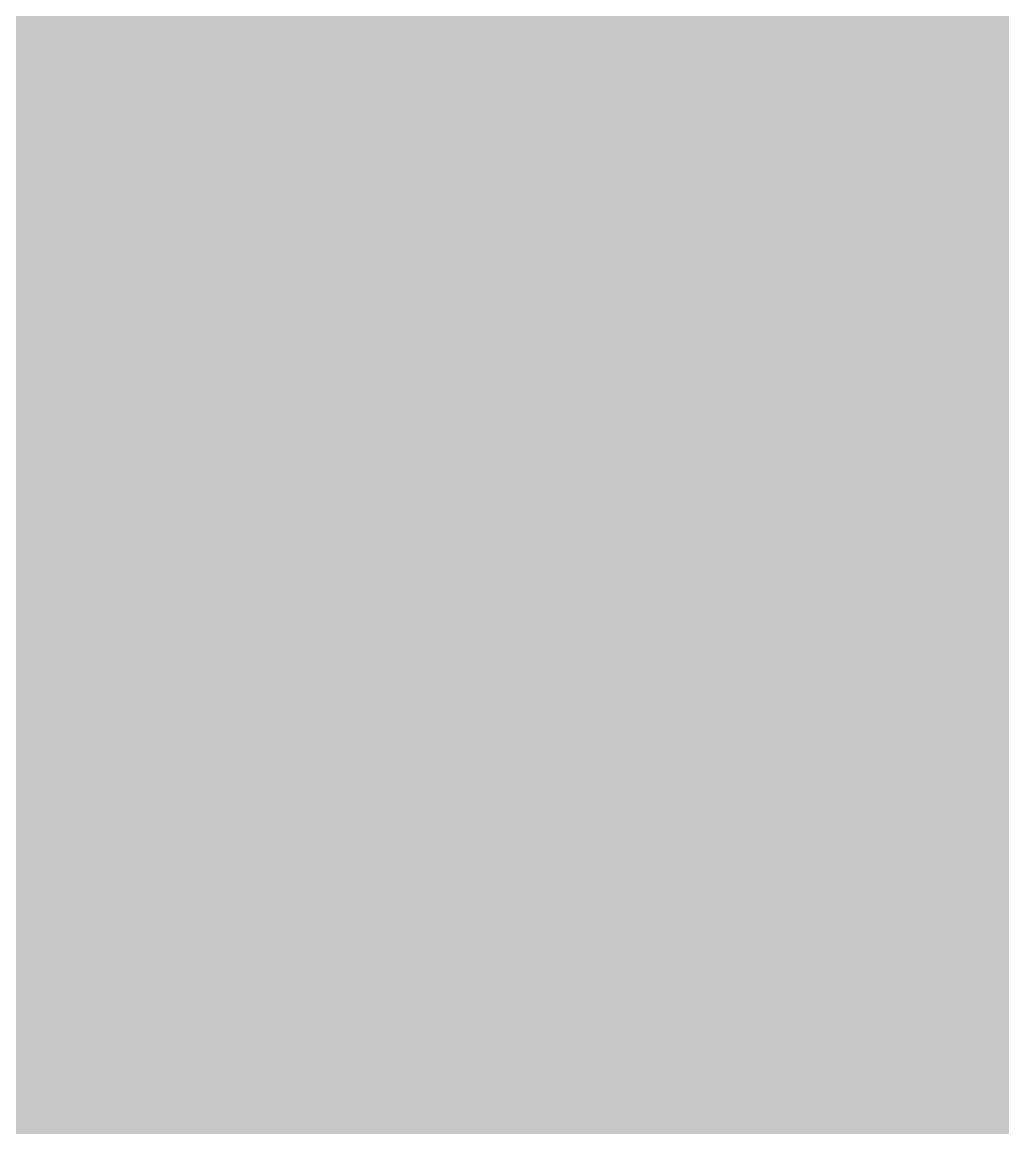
# Model space of a CAD drawing. Header units: millimetres. Extents: x 0 to 318, y 0 to 212.
# Drawn here: x 102.39 to 135.24, y 84.08 to 121.13 of the extents above; entities that cross this region are included whole.
import ezdxf

# ---------------------------------------------------------------- set-up
doc = ezdxf.new("R2010")
doc.units = ezdxf.units.MM

msp = doc.modelspace()

# ---------------------------------------------------------------- hatches: boundary and pattern name
for color, points in [(254, [(14.1633, 0.0536), (13.9878, 0.0533), (13.8125, 0.0559), (13.6373, 0.061), (13.462, 0.0686), (13.2893, 0.0787), (13.114, 0.0914), (12.9413, 0.1041), (12.7686, 0.1219), (12.5959, 0.1397), (12.4231, 0.16), (12.2504, 0.1829), (12.0777, 0.2057), (11.9075, 0.2337), (11.7373, 0.2616), (11.5672, 0.2921), (11.397, 0.3251), (11.2268, 0.3607), (11.0592, 0.3988), (10.8915, 0.4369), (10.7239, 0.4775), (10.5562, 0.5207), (10.3886, 0.5664), (10.2235, 0.6121), (10.0584, 0.6629), (9.8933, 0.7137), (9.7307, 0.7671), (9.5682, 0.8204), (9.4056, 0.8788), (9.2431, 0.9373), (9.083, 0.9982), (8.923, 1.0617), (8.763, 1.1252), (8.6055, 1.1938), (8.4455, 1.2624), (8.2906, 1.331), (8.1331, 1.4046), (7.9781, 1.4783), (7.8232, 1.5545), (7.6708, 1.6332), (7.5184, 1.7145), (7.366, 1.7958), (7.2161, 1.8796), (7.0663, 1.966), (6.919, 2.0523), (6.7716, 2.1438), (6.6243, 2.2352), (6.4795, 2.3266), (6.3348, 2.4232), (6.19, 2.5197), (6.0477, 2.6187), (5.908, 2.7178), (5.7683, 2.8194), (5.6286, 2.9235), (5.4915, 3.0302), (5.3543, 3.1369), (5.2197, 3.2461), (5.0851, 3.3579), (4.953, 3.4722), (4.8209, 3.5865), (4.6914, 3.7033), (4.5644, 3.8202), (4.4348, 3.9395), (4.3104, 4.0615), (4.1859, 4.1859), (4.0615, 4.3104), (3.9395, 4.4348), (3.8202, 4.5618), (3.7033, 4.6914), (3.5865, 4.8209), (3.4722, 4.953), (3.3579, 5.0851), (3.2487, 5.2197), (3.1369, 5.3543), (3.0302, 5.4915), (2.9235, 5.6286), (2.8194, 5.7683), (2.7178, 5.908), (2.6187, 6.0477), (2.5197, 6.19), (2.4232, 6.3348), (2.3266, 6.477), (2.2352, 6.6243), (2.1438, 6.7691), (2.0523, 6.9164), (1.966, 7.0663), (1.8796, 7.2161), (1.7958, 7.366), (1.7145, 7.5184), (1.6332, 7.6708), (1.5545, 7.8232), (1.4783, 7.9781), (1.4046, 8.1331), (1.331, 8.2906), (1.2598, 8.4455), (1.1913, 8.603), (1.1252, 8.763), (1.0592, 8.923), (0.9982, 9.083), (0.9373, 9.2431), (0.8763, 9.4056), (0.8204, 9.5682), (0.7645, 9.7307), (0.7112, 9.8933), (0.6604, 10.0584), (0.6121, 10.2235), (0.5639, 10.3911), (0.5207, 10.5562), (0.4775, 10.7239), (0.4343, 10.8915), (0.3962, 11.0592), (0.3607, 11.2268), (0.3251, 11.397), (0.2921, 11.5672), (0.2616, 11.7373), (0.2311, 11.9075), (0.2057, 12.0802), (0.1803, 12.2504), (0.1575, 12.4231), (0.1372, 12.5959), (0.1194, 12.7686), (0.1041, 12.9413), (0.0889, 13.1166), (0.0787, 13.2893), (0.0686, 13.4645), (0.061, 13.6373), (0.0559, 13.8125), (0.0508, 13.9878), (0.0508, 14.163), (0.0522, 197.6092), (0.0508, 197.7822), (0.0559, 197.9574), (0.061, 198.1327), (0.0686, 198.308), (0.0787, 198.4807), (0.0889, 198.6559), (0.1041, 198.8287), (0.1194, 199.0014), (0.1372, 199.1741), (0.1575, 199.3468), (0.1803, 199.5195), (0.2057, 199.6923), (0.2311, 199.8624), (0.2616, 200.0326), (0.2921, 200.2028), (0.3251, 200.373), (0.3607, 200.5432), (0.3962, 200.7108), (0.4343, 200.8784), (0.4775, 201.0461), (0.5207, 201.2137), (0.5639, 201.3814), (0.6121, 201.5465), (0.6604, 201.7116), (0.7112, 201.8767), (0.7645, 202.0392), (0.8204, 202.2018), (0.8763, 202.3643), (0.9373, 202.5269), (0.9982, 202.6869), (1.0592, 202.8469), (1.1252, 203.007), (1.1913, 203.1644), (1.2598, 203.3245), (1.331, 203.4794), (1.4046, 203.6369), (1.4783, 203.7918), (1.5545, 203.9468), (1.6332, 204.0992), (1.7145, 204.2516), (1.7958, 204.404), (1.8796, 204.5538), (1.966, 204.7037), (2.0523, 204.851), (2.1438, 204.9983), (2.2352, 205.1456), (2.3266, 205.2904), (2.4232, 205.4352), (2.5197, 205.58), (2.6187, 205.7222), (2.7178, 205.8619), (2.8194, 206.0016), (2.9235, 206.1413), (3.0302, 206.2785), (3.1369, 206.4156), (3.2487, 206.5503), (3.3579, 206.6849), (3.4722, 206.817), (3.5865, 206.949), (3.7033, 207.0786), (3.8202, 207.2056), (3.9395, 207.3351), (4.0615, 207.4596), (4.1859, 207.584), (4.3104, 207.7085), (4.4348, 207.8304), (4.5644, 207.9498), (4.6914, 208.0666), (4.8209, 208.1835), (4.953, 208.2978), (5.0851, 208.4121), (5.2197, 208.5213), (5.3543, 208.6331), (5.4915, 208.7397), (5.6286, 208.8464), (5.7683, 208.9506), (5.908, 209.0522), (6.0477, 209.1512), (6.19, 209.2503), (6.3348, 209.3468), (6.4795, 209.4433), (6.6243, 209.5348), (6.7716, 209.6262), (6.919, 209.7176), (7.0663, 209.804), (7.2161, 209.8904), (7.366, 209.9742), (7.5184, 210.0555), (7.6708, 210.1367), (7.8232, 210.2155), (7.9781, 210.2917), (8.1331, 210.3653), (8.2906, 210.439), (8.4455, 210.5101), (8.6055, 210.5787), (8.763, 210.6447), (8.923, 210.7108), (9.083, 210.7717), (9.2431, 210.8327), (9.4056, 210.8937), (9.5682, 210.9495), (9.7307, 211.0054), (9.8933, 211.0588), (10.0584, 211.1096), (10.2235, 211.1578), (10.3886, 211.2061), (10.5562, 211.2493), (10.7239, 211.2924), (10.8915, 211.3356), (11.0592, 211.3737), (11.2268, 211.4093), (11.397, 211.4448), (11.5672, 211.4779), (11.7373, 211.5083), (11.9075, 211.5388), (12.0777, 211.5642), (12.2504, 211.5896), (12.4231, 211.6125), (12.5959, 211.6328), (12.7686, 211.6506), (12.9413, 211.6658), (13.114, 211.6811), (13.2893, 211.6912), (13.462, 211.7014), (13.6373, 211.709), (13.8125, 211.7141), (13.9878, 211.7192), (14.163, 211.7192), (303.4411, 211.7203), (303.6164, 211.7192), (303.7891, 211.7141), (303.9643, 211.709), (304.1396, 211.7014), (304.3149, 211.6912), (304.4876, 211.6811), (304.6603, 211.6658), (304.8356, 211.6506), (305.0083, 211.6328), (305.181, 211.6125), (305.3512, 211.5896), (305.5239, 211.5642), (305.6941, 211.5388), (305.8668, 211.5083), (306.037, 211.4779), (306.2072, 211.4448), (306.3748, 211.4093), (306.545, 211.3737), (306.7126, 211.3356), (306.8803, 211.2924), (307.0479, 211.2493), (307.213, 211.2061), (307.3781, 211.1578), (307.5432, 211.1096), (307.7083, 211.0588), (307.8734, 211.0054), (308.036, 210.9495), (308.1985, 210.8937), (308.3611, 210.8327), (308.5211, 210.7717), (308.6811, 210.7108), (308.8411, 210.6447), (308.9986, 210.5787), (309.1561, 210.5101), (309.3136, 210.439), (309.4711, 210.3653), (309.626, 210.2917), (309.7784, 210.2155), (309.9333, 210.1367), (310.0857, 210.0555), (310.2381, 209.9742), (310.388, 209.8904), (310.5379, 209.804), (310.6852, 209.7176), (310.8325, 209.6262), (310.9798, 209.5348), (311.1246, 209.4433), (311.2694, 209.3468), (311.4116, 209.2503), (311.5539, 209.1512), (311.6961, 209.0522), (311.8358, 208.9506), (311.9755, 208.8464), (312.1127, 208.7397), (312.2473, 208.6331), (312.3844, 208.5213), (312.5165, 208.4121), (312.6511, 208.2978), (312.7807, 208.1835), (312.9128, 208.0666), (313.0398, 207.9498), (313.1668, 207.8304), (313.2938, 207.7085), (313.4182, 207.584), (313.5427, 207.4596), (313.6621, 207.3351), (313.784, 207.2056), (313.9008, 207.0786), (314.0177, 206.949), (314.132, 206.817), (314.2463, 206.6849), (314.3555, 206.5503), (314.4647, 206.4156), (314.5739, 206.2785), (314.6781, 206.1413), (314.7822, 206.0016), (314.8863, 205.8619), (314.9854, 205.7222), (315.0845, 205.58), (315.181, 205.4352), (315.275, 205.2904), (315.3689, 205.1456), (315.4604, 204.9983), (315.5493, 204.851), (315.6382, 204.7037), (315.7245, 204.5538), (315.8084, 204.404), (315.8896, 204.2516), (315.9684, 204.0992), (316.0471, 203.9468), (316.1233, 203.7918), (316.1995, 203.6369), (316.2706, 203.4794), (316.3418, 203.3245), (316.4103, 203.1644), (316.4764, 203.007), (316.5424, 202.8469), (316.6059, 202.6869), (316.6669, 202.5269), (316.7253, 202.3643), (316.7812, 202.2018), (316.8371, 202.0392), (316.8904, 201.8767), (316.9412, 201.7116), (316.9895, 201.5465), (317.0377, 201.3814), (317.0834, 201.2137), (317.1266, 201.0461), (317.1673, 200.8784), (317.2054, 200.7108), (317.2435, 200.5432), (317.2765, 200.373), (317.3095, 200.2028), (317.34, 200.0326), (317.3705, 199.8624), (317.3959, 199.6923), (317.4213, 199.5195), (317.4441, 199.3468), (317.4644, 199.1741), (317.4822, 199.0014), (317.4975, 198.8287), (317.5127, 198.6559), (317.5229, 198.4807), (317.533, 198.308), (317.5406, 198.1327), (317.5457, 197.9574), (317.5508, 197.7822), (317.5508, 197.6069), (317.5522, 14.1647), (317.5508, 13.9878), (317.5457, 13.8125), (317.5406, 13.6373), (317.533, 13.4645), (317.5229, 13.2893), (317.5127, 13.1166), (317.4975, 12.9413), (317.4822, 12.7686), (317.4644, 12.5959), (317.4441, 12.4231), (317.4213, 12.2504), (317.3959, 12.0802), (317.3705, 11.9075), (317.34, 11.7373), (317.3095, 11.5672), (317.2765, 11.397), (317.2435, 11.2268), (317.2054, 11.0592), (317.1673, 10.8915), (317.1266, 10.7239), (317.0834, 10.5562), (317.0377, 10.3911), (316.9895, 10.2235), (316.9412, 10.0584), (316.8904, 9.8933), (316.8371, 9.7307), (316.7812, 9.5682), (316.7253, 9.4056), (316.6669, 9.2431), (316.6059, 9.083), (316.5424, 8.923), (316.4764, 8.763), (316.4103, 8.603), (316.3418, 8.4455), (316.2706, 8.2906), (316.1995, 8.1331), (316.1233, 7.9781), (316.0471, 7.8232), (315.9684, 7.6708), (315.8896, 7.5184), (315.8084, 7.366), (315.7245, 7.2161), (315.6382, 7.0663), (315.5493, 6.9164), (315.4604, 6.7691), (315.3689, 6.6243), (315.275, 6.477), (315.181, 6.3348), (315.0845, 6.19), (314.9854, 6.0477), (314.8863, 5.908), (314.7822, 5.7683), (314.6781, 5.6286), (314.5739, 5.4915), (314.4647, 5.3543), (314.3555, 5.2197), (314.2463, 5.0851), (314.132, 4.953), (314.0177, 4.8209), (313.9008, 4.6914), (313.784, 4.5618), (313.6621, 4.4348), (313.5427, 4.3104), (313.4182, 4.1859), (313.2938, 4.0615), (313.1668, 3.9395), (313.0398, 3.8202), (312.9128, 3.7033), (312.7807, 3.5865), (312.6511, 3.4722), (312.5165, 3.3579), (312.3844, 3.2461), (312.2473, 3.1369), (312.1127, 3.0302), (311.9755, 2.9235), (311.8358, 2.8194), (311.6961, 2.7178), (311.5539, 2.6187), (311.4116, 2.5197), (311.2694, 2.4232), (311.1246, 2.3266), (310.9798, 2.2352), (310.8325, 2.1438), (310.6852, 2.0523), (310.5379, 1.966), (310.388, 1.8796), (310.2381, 1.7958), (310.0857, 1.7145), (309.9333, 1.6332), (309.7784, 1.5545), (309.626, 1.4783), (309.4711, 1.4046), (309.3136, 1.331), (309.1561, 1.2624), (308.9986, 1.1938), (308.8411, 1.1252), (308.6811, 1.0617), (308.5211, 0.9982), (308.3611, 0.9373), (308.1985, 0.8788), (308.036, 0.8204), (307.8734, 0.7671), (307.7083, 0.7137), (307.5432, 0.6629), (307.3781, 0.6121), (307.213, 0.5664), (307.0479, 0.5207), (306.8803, 0.4775), (306.7126, 0.4369), (306.545, 0.3988), (306.3748, 0.3607), (306.2072, 0.3251), (306.037, 0.2921), (305.8668, 0.2616), (305.6941, 0.2337), (305.5239, 0.2057), (305.3512, 0.1829), (305.181, 0.16), (305.0083, 0.1397), (304.8356, 0.1219), (304.6603, 0.1041), (304.4876, 0.0914), (304.3149, 0.0787), (304.1396, 0.0686), (303.9643, 0.061), (303.7891, 0.0559), (303.6164, 0.0533), (303.4411, 0.0533)]), (144, [(14.1633, 5.3453), (13.9344, 5.3467), (13.7084, 5.3543), (13.4849, 5.3696), (13.2613, 5.3899), (13.0378, 5.4153), (12.8194, 5.4458), (12.6009, 5.4813), (12.385, 5.522), (12.1717, 5.5702), (11.9583, 5.621), (11.7475, 5.6794), (11.5392, 5.7404), (11.3335, 5.8064), (11.1303, 5.8801), (10.9296, 5.9563), (10.729, 6.0376), (10.5334, 6.1239), (10.3378, 6.2128), (10.1473, 6.3094), (9.9593, 6.4084), (9.7714, 6.5126), (9.5885, 6.6218), (9.4082, 6.7335), (9.2304, 6.8504), (9.0576, 6.9698), (8.8849, 7.0968), (8.7173, 7.2238), (8.5522, 7.3584), (8.3896, 7.4955), (8.2321, 7.6352), (8.0772, 7.78), (7.9273, 7.9273), (7.7775, 8.0772), (7.6352, 8.2321), (7.493, 8.3922), (7.3558, 8.5522), (7.2238, 8.7173), (7.0942, 8.8875), (6.9698, 9.0576), (6.8504, 9.2329), (6.7335, 9.4107), (6.6192, 9.591), (6.5126, 9.7739), (6.4084, 9.9593), (6.3068, 10.1473), (6.2128, 10.3403), (6.1214, 10.5334), (6.035, 10.7315), (5.9538, 10.9296), (5.8776, 11.1303), (5.8064, 11.3335), (5.7404, 11.5418), (5.6769, 11.75), (5.621, 11.9583), (5.5677, 12.1717), (5.522, 12.385), (5.4813, 12.6009), (5.4432, 12.8194), (5.4127, 13.0404), (5.3873, 13.2613), (5.3696, 13.4849), (5.3543, 13.7084), (5.3467, 13.937), (5.3416, 14.163), (5.3439, 197.6092), (5.3467, 197.8355), (5.3543, 198.0616), (5.3696, 198.2851), (5.3873, 198.5086), (5.4127, 198.7321), (5.4432, 198.9506), (5.4813, 199.169), (5.522, 199.3849), (5.5677, 199.5983), (5.621, 199.8116), (5.6769, 200.0225), (5.7404, 200.2307), (5.8064, 200.4365), (5.8776, 200.6397), (5.9538, 200.8403), (6.035, 201.041), (6.1214, 201.2366), (6.2128, 201.4322), (6.3068, 201.6227), (6.4084, 201.8106), (6.5126, 201.9986), (6.6192, 202.1815), (6.7335, 202.3618), (6.8504, 202.5396), (6.9698, 202.7123), (7.0942, 202.885), (7.2238, 203.0527), (7.3558, 203.2178), (7.493, 203.3803), (7.6352, 203.5378), (7.7775, 203.6928), (7.9273, 203.8426), (8.0772, 203.9925), (8.2321, 204.1347), (8.3896, 204.277), (8.5522, 204.4141), (8.7173, 204.5462), (8.8849, 204.6757), (9.0576, 204.8002), (9.2304, 204.9196), (9.4082, 205.0364), (9.5885, 205.1507), (9.7714, 205.2574), (9.9593, 205.3615), (10.1473, 205.4631), (10.3378, 205.5571), (10.5334, 205.6486), (10.729, 205.7349), (10.9296, 205.8162), (11.1303, 205.8924), (11.3335, 205.9635), (11.5392, 206.0296), (11.7475, 206.0931), (11.9583, 206.1489), (12.1717, 206.2023), (12.385, 206.248), (12.6009, 206.2886), (12.8194, 206.3267), (13.0378, 206.3572), (13.2613, 206.3826), (13.4849, 206.4004), (13.7084, 206.4156), (13.9344, 206.4233), (14.163, 206.4283), (303.4411, 206.4286), (303.6672, 206.4233), (303.8932, 206.4156), (304.1193, 206.4004), (304.3428, 206.3826), (304.5638, 206.3572), (304.7822, 206.3267), (305.0007, 206.2886), (305.2166, 206.248), (305.4325, 206.2023), (305.6433, 206.1489), (305.8541, 206.0931), (306.0624, 206.0296), (306.2681, 205.9635), (306.4713, 205.8924), (306.6745, 205.8162), (306.8726, 205.7349), (307.0708, 205.6486), (307.2638, 205.5571), (307.4543, 205.4631), (307.6448, 205.3615), (307.8302, 205.2574), (308.0131, 205.1507), (308.1934, 205.0364), (308.3712, 204.9196), (308.5465, 204.8002), (308.7167, 204.6757), (308.8843, 204.5462), (309.0494, 204.4141), (309.212, 204.277), (309.3695, 204.1347), (309.5244, 203.9925), (309.6768, 203.8426), (309.8241, 203.6928), (309.9689, 203.5378), (310.1086, 203.3803), (310.2458, 203.2178), (310.3778, 203.0527), (310.5074, 202.885), (310.6318, 202.7123), (310.7538, 202.5396), (310.8706, 202.3618), (310.9824, 202.1815), (311.0916, 201.9986), (311.1957, 201.8106), (311.2948, 201.6227), (311.3888, 201.4322), (311.4802, 201.2366), (311.5666, 201.041), (311.6478, 200.8403), (311.724, 200.6397), (311.7952, 200.4365), (311.8637, 200.2307), (311.9247, 200.0225), (311.9806, 199.8116), (312.0339, 199.5983), (312.0796, 199.3849), (312.1203, 199.169), (312.1584, 198.9506), (312.1889, 198.7321), (312.2143, 198.5086), (312.2346, 198.2851), (312.2473, 198.0616), (312.2574, 197.8355), (312.26, 197.6069), (312.2605, 14.1647), (312.2574, 13.937), (312.2473, 13.7084), (312.2346, 13.4849), (312.2143, 13.2613), (312.1889, 13.0404), (312.1584, 12.8194), (312.1203, 12.6009), (312.0796, 12.385), (312.0339, 12.1717), (311.9806, 11.9583), (311.9247, 11.75), (311.8637, 11.5418), (311.7952, 11.3335), (311.724, 11.1303), (311.6478, 10.9296), (311.5666, 10.7315), (311.4802, 10.5334), (311.3888, 10.3403), (311.2948, 10.1473), (311.1957, 9.9593), (311.0916, 9.7739), (310.9824, 9.591), (310.8706, 9.4107), (310.7538, 9.2329), (310.6318, 9.0576), (310.5074, 8.8875), (310.3778, 8.7173), (310.2458, 8.5522), (310.1086, 8.3922), (309.9689, 8.2321), (309.8241, 8.0772), (309.6768, 7.9273), (309.5244, 7.78), (309.3695, 7.6352), (309.212, 7.4955), (309.0494, 7.3584), (308.8843, 7.2238), (308.7167, 7.0968), (308.5465, 6.9698), (308.3712, 6.8504), (308.1934, 6.7335), (308.0131, 6.6218), (307.8302, 6.5126), (307.6448, 6.4084), (307.4543, 6.3094), (307.2638, 6.2128), (307.0708, 6.1239), (306.8726, 6.0376), (306.6745, 5.9563), (306.4713, 5.8801), (306.2681, 5.8064), (306.0624, 5.7404), (305.8541, 5.6794), (305.6433, 5.621), (305.4325, 5.5702), (305.2166, 5.522), (305.0007, 5.4813), (304.7822, 5.4458), (304.5638, 5.4153), (304.3428, 5.3899), (304.1193, 5.3696), (303.8932, 5.3543), (303.6672, 5.3467), (303.4411, 5.3442)])]:
    msp.add_hatch(color=color).paths.add_polyline_path(points)
h = msp.add_hatch(color=254)
edge = h.paths.add_edge_path()
edge.add_line((115.1146, 115.1569), (115.3287, 115.156))
edge.add_line((115.3287, 115.156), (115.5421, 115.1534))
edge.add_line((115.5421, 115.1534), (115.7503, 115.1484))
edge.add_line((115.7503, 115.1484), (115.9561, 115.1433))
edge.add_line((115.9561, 115.1433), (116.1567, 115.1357))
edge.add_line((116.1567, 115.1357), (116.3574, 115.128))
edge.add_line((116.3574, 115.128), (116.553, 115.1179))
edge.add_line((116.553, 115.1179), (116.7435, 115.1052))
edge.add_line((116.7435, 115.1052), (116.934, 115.0925))
edge.add_line((116.934, 115.0925), (117.1194, 115.0747))
edge.add_line((117.1194, 115.0747), (117.2997, 115.0569))
edge.add_line((117.2997, 115.0569), (117.4801, 115.0366))
edge.add_line((117.4801, 115.0366), (117.6553, 115.0163))
edge.add_line((117.6553, 115.0163), (117.8255, 114.9909))
edge.add_line((117.8255, 114.9909), (117.9957, 114.9655))
edge.add_line((117.9957, 114.9655), (118.1608, 114.935))
edge.add_line((118.1608, 114.935), (118.3234, 114.9045))
edge.add_line((118.3234, 114.9045), (118.4808, 114.8715))
edge.add_line((118.4808, 114.8715), (118.6358, 114.8334))
edge.add_line((118.6358, 114.8334), (118.7882, 114.7953))
edge.add_line((118.7882, 114.7953), (118.9355, 114.7547))
edge.add_line((118.9355, 114.7547), (119.0803, 114.7089))
edge.add_line((119.0803, 114.7089), (119.2225, 114.6632))
edge.add_line((119.2225, 114.6632), (119.3597, 114.6124))
edge.add_line((119.3597, 114.6124), (119.4943, 114.5616))
edge.add_line((119.4943, 114.5616), (119.6264, 114.5057))
edge.add_line((119.6264, 114.5057), (119.7559, 114.4473))
edge.add_line((119.7559, 114.4473), (119.8804, 114.3864))
edge.add_line((119.8804, 114.3864), (119.9998, 114.3203))
edge.add_line((119.9998, 114.3203), (120.1191, 114.2543))
edge.add_line((120.1191, 114.2543), (120.2334, 114.1832))
edge.add_line((120.2334, 114.1832), (120.3452, 114.107))
edge.add_line((120.3452, 114.107), (120.4519, 114.0308))
edge.add_line((120.4519, 114.0308), (120.556, 113.9495))
edge.add_line((120.556, 113.9495), (120.6576, 113.8657))
edge.add_line((120.6576, 113.8657), (120.7541, 113.7768))
edge.add_line((120.7541, 113.7768), (120.8481, 113.6853))
edge.add_line((120.8481, 113.6853), (120.9396, 113.5913))
edge.add_line((120.9396, 113.5913), (121.0259, 113.4923))
edge.add_line((121.0259, 113.4923), (121.1097, 113.3881))
edge.add_line((121.1097, 113.3881), (121.191, 113.2815))
edge.add_line((121.191, 113.2815), (121.2672, 113.1722))
edge.add_line((121.2672, 113.1722), (121.3409, 113.0579))
edge.add_line((121.3409, 113.0579), (121.412, 112.9386))
edge.add_line((121.412, 112.9386), (121.478, 112.8166))
edge.add_line((121.478, 112.8166), (121.5415, 112.6896))
edge.add_line((121.5415, 112.6896), (121.6025, 112.5576))
edge.add_line((121.6025, 112.5576), (121.6584, 112.4229))
edge.add_line((121.6584, 112.4229), (121.7117, 112.2832))
edge.add_line((121.7117, 112.2832), (121.7625, 112.141))
edge.add_line((121.7625, 112.141), (121.8082, 111.9911))
edge.add_line((121.8082, 111.9911), (121.8514, 111.8387))
edge.add_line((121.8514, 111.8387), (121.8895, 111.6813))
edge.add_line((121.8895, 111.6813), (121.9276, 111.5187))
edge.add_line((121.9276, 111.5187), (121.9581, 111.3536))
edge.add_line((121.9581, 111.3536), (121.9886, 111.1809))
edge.add_line((121.9886, 111.1809), (122.014, 111.0056))
edge.add_line((122.014, 111.0056), (122.0368, 110.8227))
edge.add_line((122.0368, 110.8227), (122.0546, 110.6373))
edge.add_line((122.0546, 110.6373), (122.0699, 110.4468))
edge.add_line((122.0699, 110.4468), (122.0826, 110.2512))
edge.add_line((122.0826, 110.2512), (122.0902, 110.048))
edge.add_line((122.0902, 110.048), (122.0978, 109.8423))
edge.add_line((122.0978, 109.8423), (122.0978, 109.6315))
edge.add_line((122.0978, 109.6315), (122.0996, 107.0927))
edge.add_line((122.0996, 107.0927), (117.2739, 107.0927))
edge.add_line((117.2739, 107.0927), (116.8248, 107.0889))
edge.add_line((116.8248, 107.0889), (116.3828, 107.0813))
edge.add_line((116.3828, 107.0813), (115.9485, 107.0686))
edge.add_line((115.9485, 107.0686), (115.5217, 107.0508))
edge.add_line((115.5217, 107.0508), (115.1026, 107.028))
edge.add_line((115.1026, 107.028), (114.6912, 107))
edge.add_line((114.6912, 107), (114.2848, 106.967))
edge.add_line((114.2848, 106.967), (113.8885, 106.9289))
edge.add_line((113.8885, 106.9289), (113.4974, 106.8832))
edge.add_line((113.4974, 106.8832), (113.1138, 106.8349))
edge.add_line((113.1138, 106.8349), (112.7379, 106.7816))
edge.add_line((112.7379, 106.7816), (112.3696, 106.7232))
edge.add_line((112.3696, 106.7232), (112.0089, 106.6597))
edge.add_line((112.0089, 106.6597), (111.6559, 106.5911))
edge.add_line((111.6559, 106.5911), (111.3079, 106.5149))
edge.add_line((111.3079, 106.5149), (110.9675, 106.4362))
edge.add_line((110.9675, 106.4362), (110.6348, 106.3523))
edge.add_line((110.6348, 106.3523), (110.3097, 106.2634))
edge.add_line((110.3097, 106.2634), (109.9922, 106.1669))
edge.add_line((109.9922, 106.1669), (109.6823, 106.0679))
edge.add_line((109.6823, 106.0679), (109.3775, 105.9637))
edge.add_line((109.3775, 105.9637), (109.0828, 105.8545))
edge.add_line((109.0828, 105.8545), (108.7933, 105.7377))
edge.add_line((108.7933, 105.7377), (108.5113, 105.6183))
edge.add_line((108.5113, 105.6183), (108.2345, 105.4938))
edge.add_line((108.2345, 105.4938), (107.9678, 105.3617))
edge.add_line((107.9678, 105.3617), (107.7062, 105.2271))
edge.add_line((107.7062, 105.2271), (107.4522, 105.0849))
edge.add_line((107.4522, 105.0849), (107.2058, 104.9401))
edge.add_line((107.2058, 104.9401), (106.967, 104.7902))
edge.add_line((106.967, 104.7902), (106.7359, 104.6328))
edge.add_line((106.7359, 104.6328), (106.5098, 104.4727))
edge.add_line((106.5098, 104.4727), (106.2914, 104.3051))
edge.add_line((106.2914, 104.3051), (106.0806, 104.1349))
edge.add_line((106.0806, 104.1349), (105.8748, 103.9571))
edge.add_line((105.8748, 103.9571), (105.6792, 103.7768))
edge.add_line((105.6792, 103.7768), (105.4887, 103.5888))
edge.add_line((105.4887, 103.5888), (105.3059, 103.3983))
edge.add_line((105.3059, 103.3983), (105.1306, 103.2002))
edge.add_line((105.1306, 103.2002), (104.9604, 102.9995))
edge.add_line((104.9604, 102.9995), (104.7979, 102.7913))
edge.add_line((104.7979, 102.7913), (104.6429, 102.5804))
edge.add_line((104.6429, 102.5804), (104.4956, 102.362))
edge.add_line((104.4956, 102.362), (104.3559, 102.1385))
edge.add_line((104.3559, 102.1385), (104.2213, 101.9124))
edge.add_line((104.2213, 101.9124), (104.0943, 101.6787))
edge.add_line((104.0943, 101.6787), (103.9724, 101.44))
edge.add_line((103.9724, 101.44), (103.8606, 101.1987))
edge.add_line((103.8606, 101.1987), (103.7539, 100.9498))
edge.add_line((103.7539, 100.9498), (103.6549, 100.6958))
edge.add_line((103.6549, 100.6958), (103.5609, 100.4392))
edge.add_line((103.5609, 100.4392), (103.4771, 100.1751))
edge.add_line((103.4771, 100.1751), (103.3983, 99.9058))
edge.add_line((103.3983, 99.9058), (103.3272, 99.6315))
edge.add_line((103.3272, 99.6315), (103.2612, 99.3546))
edge.add_line((103.2612, 99.3546), (103.2027, 99.0702))
edge.add_line((103.2027, 99.0702), (103.1519, 98.7806))
edge.add_line((103.1519, 98.7806), (103.1088, 98.486))
edge.add_line((103.1088, 98.486), (103.0707, 98.1862))
edge.add_line((103.0707, 98.1862), (103.0402, 97.884))
edge.add_line((103.0402, 97.884), (103.0148, 97.5741))
edge.add_line((103.0148, 97.5741), (102.9995, 97.2591))
edge.add_line((102.9995, 97.2591), (102.9894, 96.9391))
edge.add_line((102.9894, 96.9391), (102.9843, 96.614))
edge.add_line((102.9843, 96.614), (102.9894, 96.266))
edge.add_line((102.9894, 96.266), (102.9995, 95.9256))
edge.add_line((102.9995, 95.9256), (103.0148, 95.5904))
edge.add_line((103.0148, 95.5904), (103.0376, 95.2627))
edge.add_line((103.0376, 95.2627), (103.0656, 94.9401))
edge.add_line((103.0656, 94.9401), (103.1011, 94.6252))
edge.add_line((103.1011, 94.6252), (103.1443, 94.3178))
edge.add_line((103.1443, 94.3178), (103.1926, 94.0156))
edge.add_line((103.1926, 94.0156), (103.2459, 93.7184))
edge.add_line((103.2459, 93.7184), (103.3043, 93.4288))
edge.add_line((103.3043, 93.4288), (103.3704, 93.1469))
edge.add_line((103.3704, 93.1469), (103.444, 92.87))
edge.add_line((103.444, 92.87), (103.5202, 92.6008))
edge.add_line((103.5202, 92.6008), (103.6041, 92.3366))
edge.add_line((103.6041, 92.3366), (103.6955, 92.0775))
edge.add_line((103.6955, 92.0775), (103.7895, 91.8261))
edge.add_line((103.7895, 91.8261), (103.8911, 91.5797))
edge.add_line((103.8911, 91.5797), (103.9978, 91.3409))
edge.add_line((103.9978, 91.3409), (104.1095, 91.1047))
edge.add_line((104.1095, 91.1047), (104.2264, 90.8787))
edge.add_line((104.2264, 90.8787), (104.3483, 90.6551))
edge.add_line((104.3483, 90.6551), (104.4778, 90.4392))
edge.add_line((104.4778, 90.4392), (104.6124, 90.231))
edge.add_line((104.6124, 90.231), (104.7496, 90.0252))
edge.add_line((104.7496, 90.0252), (104.8944, 89.8271))
edge.add_line((104.8944, 89.8271), (105.0417, 89.6341))
edge.add_line((105.0417, 89.6341), (105.1966, 89.4486))
edge.add_line((105.1966, 89.4486), (105.3567, 89.2658))
edge.add_line((105.3567, 89.2658), (105.5192, 89.0905))
edge.add_line((105.5192, 89.0905), (105.6894, 88.9203))
edge.add_line((105.6894, 88.9203), (105.8621, 88.7552))
edge.add_line((105.8621, 88.7552), (106.0425, 88.5977))
edge.add_line((106.0425, 88.5977), (106.2253, 88.4428))
edge.add_line((106.2253, 88.4428), (106.4133, 88.2955))
edge.add_line((106.4133, 88.2955), (106.6038, 88.1532))
edge.add_line((106.6038, 88.1532), (106.8019, 88.0161))
edge.add_line((106.8019, 88.0161), (107.0026, 87.884))
edge.add_line((107.0026, 87.884), (107.2083, 87.757))
edge.add_line((107.2083, 87.757), (107.4191, 87.6351))
edge.add_line((107.4191, 87.6351), (107.6325, 87.5182))
edge.add_line((107.6325, 87.5182), (107.8509, 87.409))
edge.add_line((107.8509, 87.409), (108.0745, 87.3023))
edge.add_line((108.0745, 87.3023), (108.3005, 87.2007))
edge.add_line((108.3005, 87.2007), (108.5317, 87.1068))
edge.add_line((108.5317, 87.1068), (108.7679, 87.0153))
edge.add_line((108.7679, 87.0153), (109.0066, 86.929))
edge.add_line((109.0066, 86.929), (109.2479, 86.8502))
edge.add_line((109.2479, 86.8502), (109.4943, 86.774))
edge.add_line((109.4943, 86.774), (109.7458, 86.7029))
edge.add_line((109.7458, 86.7029), (109.9998, 86.6369))
edge.add_line((109.9998, 86.6369), (110.2563, 86.5759))
edge.add_line((110.2563, 86.5759), (110.5179, 86.52))
edge.add_line((110.5179, 86.52), (110.7821, 86.4667))
edge.add_line((110.7821, 86.4667), (111.0513, 86.421))
edge.add_line((111.0513, 86.421), (111.3231, 86.3778))
edge.add_line((111.3231, 86.3778), (111.5974, 86.3397))
edge.add_line((111.5974, 86.3397), (111.8743, 86.3067))
edge.add_line((111.8743, 86.3067), (112.1562, 86.2787))
edge.add_line((112.1562, 86.2787), (112.4407, 86.2533))
edge.add_line((112.4407, 86.2533), (112.7277, 86.2355))
edge.add_line((112.7277, 86.2355), (113.0173, 86.2203))
edge.add_line((113.0173, 86.2203), (113.3119, 86.2101))
edge.add_line((113.3119, 86.2101), (113.6091, 86.2025))
edge.add_line((113.6091, 86.2025), (113.9063, 86.2))
edge.add_line((113.9063, 86.2), (114.1298, 86.2025))
edge.add_line((114.1298, 86.2025), (114.3483, 86.2076))
edge.add_line((114.3483, 86.2076), (114.5642, 86.2152))
edge.add_line((114.5642, 86.2152), (114.775, 86.2254))
edge.add_line((114.775, 86.2254), (114.9858, 86.2381))
edge.add_line((114.9858, 86.2381), (115.1915, 86.2559))
edge.add_line((115.1915, 86.2559), (115.3947, 86.2762))
edge.add_line((115.3947, 86.2762), (115.5954, 86.299))
edge.add_line((115.5954, 86.299), (115.791, 86.3244))
edge.add_line((115.791, 86.3244), (115.9866, 86.3524))
edge.add_line((115.9866, 86.3524), (116.1771, 86.3829))
edge.add_line((116.1771, 86.3829), (116.365, 86.4159))
edge.add_line((116.365, 86.4159), (116.553, 86.454))
edge.add_line((116.553, 86.454), (116.7359, 86.4921))
edge.add_line((116.7359, 86.4921), (116.9162, 86.5353))
edge.add_line((116.9162, 86.5353), (117.0915, 86.5784))
edge.add_line((117.0915, 86.5784), (117.2667, 86.6242))
edge.add_line((117.2667, 86.6242), (117.4394, 86.675))
edge.add_line((117.4394, 86.675), (117.6071, 86.7258))
edge.add_line((117.6071, 86.7258), (117.7747, 86.7816))
edge.add_line((117.7747, 86.7816), (117.9373, 86.8375))
edge.add_line((117.9373, 86.8375), (118.0998, 86.8959))
edge.add_line((118.0998, 86.8959), (118.2573, 86.9569))
edge.add_line((118.2573, 86.9569), (118.4148, 87.0204))
edge.add_line((118.4148, 87.0204), (118.5672, 87.0864))
edge.add_line((118.5672, 87.0864), (118.7196, 87.155))
edge.add_line((118.7196, 87.155), (118.8669, 87.2236))
edge.add_line((118.8669, 87.2236), (119.0142, 87.2973))
edge.add_line((119.0142, 87.2973), (119.159, 87.3709))
edge.add_line((119.159, 87.3709), (119.2987, 87.4471))
edge.add_line((119.2987, 87.4471), (119.4384, 87.5259))
edge.add_line((119.4384, 87.5259), (119.5756, 87.6046))
edge.add_line((119.5756, 87.6046), (119.7102, 87.6884))
edge.add_line((119.7102, 87.6884), (119.8397, 87.7722))
edge.add_line((119.8397, 87.7722), (119.9718, 87.8561))
edge.add_line((119.9718, 87.8561), (120.0988, 87.945))
edge.add_line((120.0988, 87.945), (120.2233, 88.0339))
edge.add_line((120.2233, 88.0339), (120.3452, 88.1253))
edge.add_line((120.3452, 88.1253), (120.4671, 88.2167))
edge.add_line((120.4671, 88.2167), (120.5865, 88.3107))
edge.add_line((120.5865, 88.3107), (120.7033, 88.4072))
edge.add_line((120.7033, 88.4072), (120.8176, 88.5063))
edge.add_line((120.8176, 88.5063), (120.9294, 88.6054))
edge.add_line((120.9294, 88.6054), (121.0412, 88.7044))
edge.add_line((121.0412, 88.7044), (121.1478, 88.806))
edge.add_line((121.1478, 88.806), (121.2545, 88.9102))
edge.add_line((121.2545, 88.9102), (121.3587, 89.0143))
edge.add_line((121.3587, 89.0143), (121.4628, 89.121))
edge.add_line((121.4628, 89.121), (121.5619, 89.2277))
edge.add_line((121.5619, 89.2277), (121.6609, 89.3369))
edge.add_line((121.6609, 89.3369), (121.7574, 89.4461))
edge.add_line((121.7574, 89.4461), (121.854, 89.5579))
edge.add_line((121.854, 89.5579), (121.9454, 89.6696))
edge.add_line((121.9454, 89.6696), (122.0368, 89.7814))
edge.add_line((122.0368, 89.7814), (122.1283, 89.8957))
edge.add_line((122.1283, 89.8957), (122.2146, 90.01))
edge.add_line((122.2146, 90.01), (122.301, 90.1268))
edge.add_line((122.301, 90.1268), (122.3874, 90.2437))
edge.add_line((122.3874, 90.2437), (122.4686, 90.3605))
edge.add_line((122.4686, 90.3605), (122.5499, 90.4799))
edge.add_line((122.5499, 90.4799), (122.6312, 90.5993))
edge.add_line((122.6312, 90.5993), (122.7099, 90.7212))
edge.add_line((122.7099, 90.7212), (122.7861, 90.8406))
edge.add_line((122.7861, 90.8406), (122.8598, 90.9625))
edge.add_line((122.8598, 90.9625), (123.6871, 86.8369))
edge.add_line((123.6871, 86.8369), (128.5766, 86.8369))
edge.add_line((128.5766, 86.8369), (128.5766, 110.0141))
edge.add_line((128.5766, 110.0141), (128.5723, 110.33))
edge.add_line((128.5723, 110.33), (128.5646, 110.6399))
edge.add_line((128.5646, 110.6399), (128.5519, 110.9472))
edge.add_line((128.5519, 110.9472), (128.5342, 111.2495))
edge.add_line((128.5342, 111.2495), (128.5113, 111.5466))
edge.add_line((128.5113, 111.5466), (128.4834, 111.8413))
edge.add_line((128.4834, 111.8413), (128.4478, 112.1308))
edge.add_line((128.4478, 112.1308), (128.4097, 112.4128))
edge.add_line((128.4097, 112.4128), (128.364, 112.6922))
edge.add_line((128.364, 112.6922), (128.3157, 112.9665))
edge.add_line((128.3157, 112.9665), (128.2598, 113.2383))
edge.add_line((128.2598, 113.2383), (128.1963, 113.5024))
edge.add_line((128.1963, 113.5024), (128.1303, 113.7641))
edge.add_line((128.1303, 113.7641), (128.0566, 114.0181))
edge.add_line((128.0566, 114.0181), (127.9779, 114.2695))
edge.add_line((127.9779, 114.2695), (127.8941, 114.5159))
edge.add_line((127.8941, 114.5159), (127.8026, 114.7572))
edge.add_line((127.8026, 114.7572), (127.7061, 114.9934))
edge.add_line((127.7061, 114.9934), (127.6045, 115.2271))
edge.add_line((127.6045, 115.2271), (127.4953, 115.4532))
edge.add_line((127.4953, 115.4532), (127.381, 115.6767))
edge.add_line((127.381, 115.6767), (127.2591, 115.8926))
edge.add_line((127.2591, 115.8926), (127.1321, 116.1059))
edge.add_line((127.1321, 116.1059), (126.9975, 116.3142))
edge.add_line((126.9975, 116.3142), (126.8578, 116.5174))
edge.add_line((126.8578, 116.5174), (126.7104, 116.7155))
edge.add_line((126.7104, 116.7155), (126.558, 116.9086))
edge.add_line((126.558, 116.9086), (126.398, 117.0965))
edge.add_line((126.398, 117.0965), (126.2329, 117.2794))
edge.add_line((126.2329, 117.2794), (126.0602, 117.4572))
edge.add_line((126.0602, 117.4572), (125.8799, 117.6299))
edge.add_line((125.8799, 117.6299), (125.6944, 117.8001))
edge.add_line((125.6944, 117.8001), (125.5014, 117.9627))
edge.add_line((125.5014, 117.9627), (125.3007, 118.1202))
edge.add_line((125.3007, 118.1202), (125.095, 118.2751))
edge.add_line((125.095, 118.2751), (124.8791, 118.4224))
edge.add_line((124.8791, 118.4224), (124.6581, 118.5672))
edge.add_line((124.6581, 118.5672), (124.4295, 118.7044))
edge.add_line((124.4295, 118.7044), (124.1958, 118.839))
edge.add_line((124.1958, 118.839), (123.952, 118.966))
edge.add_line((123.952, 118.966), (123.7031, 119.0904))
edge.add_line((123.7031, 119.0904), (123.4465, 119.2073))
edge.add_line((123.4465, 119.2073), (123.1798, 119.3216))
edge.add_line((123.1798, 119.3216), (122.9081, 119.4283))
edge.add_line((122.9081, 119.4283), (122.6287, 119.5299))
edge.add_line((122.6287, 119.5299), (122.3416, 119.6289))
edge.add_line((122.3416, 119.6289), (122.047, 119.7204))
edge.add_line((122.047, 119.7204), (121.7447, 119.8093))
edge.add_line((121.7447, 119.8093), (121.4349, 119.8905))
edge.add_line((121.4349, 119.8905), (121.1148, 119.9667))
edge.add_line((121.1148, 119.9667), (120.7897, 120.0379))
edge.add_line((120.7897, 120.0379), (120.457, 120.1064))
edge.add_line((120.457, 120.1064), (120.1141, 120.1674))
edge.add_line((120.1141, 120.1674), (119.7635, 120.2233))
edge.add_line((119.7635, 120.2233), (119.4054, 120.2741))
edge.add_line((119.4054, 120.2741), (119.0396, 120.3173))
edge.add_line((119.0396, 120.3173), (118.6663, 120.3579))
edge.add_line((118.6663, 120.3579), (118.2827, 120.3935))
edge.add_line((118.2827, 120.3935), (117.8916, 120.4239))
edge.add_line((117.8916, 120.4239), (117.4928, 120.4468))
edge.add_line((117.4928, 120.4468), (117.0864, 120.4646))
edge.add_line((117.0864, 120.4646), (116.6698, 120.4798))
edge.add_line((116.6698, 120.4798), (116.2456, 120.4874))
edge.add_line((116.2456, 120.4874), (115.8113, 120.49))
edge.add_line((115.8113, 120.49), (115.6183, 120.49))
edge.add_line((115.6183, 120.49), (115.4252, 120.4874))
edge.add_line((115.4252, 120.4874), (115.2347, 120.4849))
edge.add_line((115.2347, 120.4849), (115.0417, 120.4798))
edge.add_line((115.0417, 120.4798), (114.8512, 120.4722))
edge.add_line((114.8512, 120.4722), (114.6607, 120.4646))
edge.add_line((114.6607, 120.4646), (114.4727, 120.457))
edge.add_line((114.4727, 120.457), (114.2822, 120.4468))
edge.add_line((114.2822, 120.4468), (114.0943, 120.4366))
edge.add_line((114.0943, 120.4366), (113.9063, 120.4239))
edge.add_line((113.9063, 120.4239), (113.7209, 120.4112))
edge.add_line((113.7209, 120.4112), (113.5329, 120.396))
edge.add_line((113.5329, 120.396), (113.3475, 120.3808))
edge.add_line((113.3475, 120.3808), (113.1621, 120.363))
edge.add_line((113.1621, 120.363), (112.9792, 120.3452))
edge.add_line((112.9792, 120.3452), (112.7938, 120.3274))
edge.add_line((112.7938, 120.3274), (112.6109, 120.3071))
edge.add_line((112.6109, 120.3071), (112.4306, 120.2842))
edge.add_line((112.4306, 120.2842), (112.2477, 120.2639))
edge.add_line((112.2477, 120.2639), (112.0673, 120.2411))
edge.add_line((112.0673, 120.2411), (111.887, 120.2157))
edge.add_line((111.887, 120.2157), (111.7092, 120.1903))
edge.add_line((111.7092, 120.1903), (111.5314, 120.1649))
edge.add_line((111.5314, 120.1649), (111.3536, 120.1395))
edge.add_line((111.3536, 120.1395), (111.1758, 120.1115))
edge.add_line((111.1758, 120.1115), (111.0005, 120.0836))
edge.add_line((111.0005, 120.0836), (110.8253, 120.0531))
edge.add_line((110.8253, 120.0531), (110.65, 120.0226))
edge.add_line((110.65, 120.0226), (110.4773, 119.9921))
edge.add_line((110.4773, 119.9921), (110.3046, 119.9617))
edge.add_line((110.3046, 119.9617), (110.1319, 119.9286))
edge.add_line((110.1319, 119.9286), (109.9617, 119.8956))
edge.add_line((109.9617, 119.8956), (109.7915, 119.8601))
edge.add_line((109.7915, 119.8601), (109.6239, 119.827))
edge.add_line((109.6239, 119.827), (109.4537, 119.7915))
edge.add_line((109.4537, 119.7915), (109.2886, 119.7559))
edge.add_line((109.2886, 119.7559), (109.1209, 119.7204))
edge.add_line((109.1209, 119.7204), (108.9558, 119.6823))
edge.add_line((108.9558, 119.6823), (108.7907, 119.6442))
edge.add_line((108.7907, 119.6442), (108.6282, 119.6061))
edge.add_line((108.6282, 119.6061), (108.4656, 119.568))
edge.add_line((108.4656, 119.568), (108.3031, 119.5299))
edge.add_line((108.3031, 119.5299), (108.143, 119.4892))
edge.add_line((108.143, 119.4892), (107.983, 119.4486))
edge.add_line((107.983, 119.4486), (107.8255, 119.4079))
edge.add_line((107.8255, 119.4079), (107.6681, 119.3673))
edge.add_line((107.6681, 119.3673), (107.5106, 119.3267))
edge.add_line((107.5106, 119.3267), (107.3556, 119.286))
edge.add_line((107.3556, 119.286), (107.2007, 119.2428))
edge.add_line((107.2007, 119.2428), (107.0483, 119.1997))
edge.add_line((107.0483, 119.1997), (106.8959, 119.159))
edge.add_line((106.8959, 119.159), (106.7435, 119.1158))
edge.add_line((106.7435, 119.1158), (106.5936, 119.0727))
edge.add_line((106.5936, 119.0727), (106.4438, 119.0295))
edge.add_line((106.4438, 119.0295), (106.2965, 118.9838))
edge.add_line((106.2965, 118.9838), (106.1491, 118.9406))
edge.add_line((106.1491, 118.9406), (106.0044, 118.8974))
edge.add_line((106.0044, 118.8974), (105.8596, 118.8517))
edge.add_line((105.8596, 118.8517), (105.7148, 118.8085))
edge.add_line((105.7148, 118.8085), (105.5726, 118.7628))
edge.add_line((105.5726, 118.7628), (105.4329, 118.7196))
edge.add_line((105.4329, 118.7196), (105.2932, 118.6739))
edge.add_line((105.2932, 118.6739), (105.1535, 118.6307))
edge.add_line((105.1535, 118.6307), (105.0163, 118.585))
edge.add_line((105.0163, 118.585), (106.5417, 113.6975))
edge.add_line((106.5417, 113.6975), (106.6851, 113.7412))
edge.add_line((106.6851, 113.7412), (106.8324, 113.7844))
edge.add_line((106.8324, 113.7844), (106.9772, 113.8276))
edge.add_line((106.9772, 113.8276), (107.1245, 113.8707))
edge.add_line((107.1245, 113.8707), (107.2693, 113.9114))
edge.add_line((107.2693, 113.9114), (107.4166, 113.952))
edge.add_line((107.4166, 113.952), (107.5614, 113.9927))
edge.add_line((107.5614, 113.9927), (107.7087, 114.0333))
edge.add_line((107.7087, 114.0333), (107.8535, 114.0714))
edge.add_line((107.8535, 114.0714), (108.0008, 114.1095))
edge.add_line((108.0008, 114.1095), (108.1456, 114.1476))
edge.add_line((108.1456, 114.1476), (108.2904, 114.1857))
edge.add_line((108.2904, 114.1857), (108.4351, 114.2213))
edge.add_line((108.4351, 114.2213), (108.5825, 114.2568))
edge.add_line((108.5825, 114.2568), (108.7272, 114.2924))
edge.add_line((108.7272, 114.2924), (108.872, 114.3254))
edge.add_line((108.872, 114.3254), (109.0143, 114.3584))
edge.add_line((109.0143, 114.3584), (109.159, 114.3914))
edge.add_line((109.159, 114.3914), (109.3038, 114.4245))
edge.add_line((109.3038, 114.4245), (109.4461, 114.4575))
edge.add_line((109.4461, 114.4575), (109.5908, 114.488))
edge.add_line((109.5908, 114.488), (109.7331, 114.5184))
edge.add_line((109.7331, 114.5184), (109.8753, 114.5464))
edge.add_line((109.8753, 114.5464), (110.0176, 114.5769))
edge.add_line((110.0176, 114.5769), (110.1598, 114.6048))
edge.add_line((110.1598, 114.6048), (110.2995, 114.6327))
edge.add_line((110.2995, 114.6327), (110.4417, 114.6581))
edge.add_line((110.4417, 114.6581), (110.5814, 114.6861))
edge.add_line((110.5814, 114.6861), (110.7211, 114.7115))
edge.add_line((110.7211, 114.7115), (110.8608, 114.7343))
edge.add_line((110.8608, 114.7343), (110.998, 114.7597))
edge.add_line((110.998, 114.7597), (111.1352, 114.7826))
edge.add_line((111.1352, 114.7826), (111.2749, 114.8055))
edge.add_line((111.2749, 114.8055), (111.4095, 114.8283))
edge.add_line((111.4095, 114.8283), (111.5466, 114.8486))
edge.add_line((111.5466, 114.8486), (111.6813, 114.869))
edge.add_line((111.6813, 114.869), (111.8159, 114.8893))
edge.add_line((111.8159, 114.8893), (111.9505, 114.9096))
edge.add_line((111.9505, 114.9096), (112.0851, 114.9274))
edge.add_line((112.0851, 114.9274), (112.2172, 114.9452))
edge.add_line((112.2172, 114.9452), (112.3493, 114.9629))
edge.add_line((112.3493, 114.9629), (112.4788, 114.9782))
edge.add_line((112.4788, 114.9782), (112.6084, 114.9934))
edge.add_line((112.6084, 114.9934), (112.7379, 115.0087))
edge.add_line((112.7379, 115.0087), (112.8674, 115.0239))
edge.add_line((112.8674, 115.0239), (112.9944, 115.0366))
edge.add_line((112.9944, 115.0366), (113.1214, 115.0493))
edge.add_line((113.1214, 115.0493), (113.2459, 115.062))
edge.add_line((113.2459, 115.062), (113.3704, 115.0722))
edge.add_line((113.3704, 115.0722), (113.4948, 115.0823))
edge.add_line((113.4948, 115.0823), (113.6193, 115.0925))
edge.add_line((113.6193, 115.0925), (113.7387, 115.1026))
edge.add_line((113.7387, 115.1026), (113.8606, 115.1103))
edge.add_line((113.8606, 115.1103), (113.98, 115.1179))
edge.add_line((113.98, 115.1179), (114.0993, 115.1255))
edge.add_line((114.0993, 115.1255), (114.2162, 115.1331))
edge.add_line((114.2162, 115.1331), (114.333, 115.1382))
edge.add_line((114.333, 115.1382), (114.4473, 115.1433))
edge.add_line((114.4473, 115.1433), (114.5616, 115.1458))
edge.add_line((114.5616, 115.1458), (114.6734, 115.1509))
edge.add_line((114.6734, 115.1509), (114.7851, 115.1534))
edge.add_line((114.7851, 115.1534), (114.8969, 115.1534))
edge.add_line((114.8969, 115.1534), (115.0061, 115.156))
edge.add_line((115.0061, 115.156), (115.1128, 115.156))
edge = h.paths.add_edge_path(flags=16)
edge.add_line((115.3061, 91.3444), (115.1077, 91.3435))
edge.add_line((115.1077, 91.3435), (114.9147, 91.3486))
edge.add_line((114.9147, 91.3486), (114.7242, 91.3562))
edge.add_line((114.7242, 91.3562), (114.5388, 91.3663))
edge.add_line((114.5388, 91.3663), (114.3584, 91.3816))
edge.add_line((114.3584, 91.3816), (114.1806, 91.3968))
edge.add_line((114.1806, 91.3968), (114.0079, 91.4171))
edge.add_line((114.0079, 91.4171), (113.8377, 91.44))
edge.add_line((113.8377, 91.44), (113.6726, 91.4654))
edge.add_line((113.6726, 91.4654), (113.5101, 91.4933))
edge.add_line((113.5101, 91.4933), (113.3526, 91.5264))
edge.add_line((113.3526, 91.5264), (113.1976, 91.5594))
edge.add_line((113.1976, 91.5594), (113.0452, 91.5975))
edge.add_line((113.0452, 91.5975), (112.9005, 91.6381))
edge.add_line((112.9005, 91.6381), (112.7557, 91.6813))
edge.add_line((112.7557, 91.6813), (112.616, 91.727))
edge.add_line((112.616, 91.727), (112.4814, 91.7753))
edge.add_line((112.4814, 91.7753), (112.3467, 91.8261))
edge.add_line((112.3467, 91.8261), (112.2197, 91.8794))
edge.add_line((112.2197, 91.8794), (112.0927, 91.9378))
edge.add_line((112.0927, 91.9378), (111.9708, 91.9988))
edge.add_line((111.9708, 91.9988), (111.854, 92.0598))
edge.add_line((111.854, 92.0598), (111.7371, 92.1258))
edge.add_line((111.7371, 92.1258), (111.6254, 92.1944))
edge.add_line((111.6254, 92.1944), (111.5187, 92.2655))
edge.add_line((111.5187, 92.2655), (111.412, 92.3392))
edge.add_line((111.412, 92.3392), (111.3104, 92.4154))
edge.add_line((111.3104, 92.4154), (111.2114, 92.4941))
edge.add_line((111.2114, 92.4941), (111.1174, 92.5754))
edge.add_line((111.1174, 92.5754), (111.0259, 92.6592))
edge.add_line((111.0259, 92.6592), (110.937, 92.7456))
edge.add_line((110.937, 92.7456), (110.8507, 92.8345))
edge.add_line((110.8507, 92.8345), (110.7694, 92.9284))
edge.add_line((110.7694, 92.9284), (110.6881, 93.0224))
edge.add_line((110.6881, 93.0224), (110.6119, 93.1189))
edge.add_line((110.6119, 93.1189), (110.5383, 93.2205))
edge.add_line((110.5383, 93.2205), (110.4697, 93.3221))
edge.add_line((110.4697, 93.3221), (110.4011, 93.4263))
edge.add_line((110.4011, 93.4263), (110.3376, 93.533))
edge.add_line((110.3376, 93.533), (110.2741, 93.6447))
edge.add_line((110.2741, 93.6447), (110.2157, 93.7565))
edge.add_line((110.2157, 93.7565), (110.1598, 93.8708))
edge.add_line((110.1598, 93.8708), (110.1065, 93.9876))
edge.add_line((110.1065, 93.9876), (110.0582, 94.107))
edge.add_line((110.0582, 94.107), (110.0099, 94.2315))
edge.add_line((110.0099, 94.2315), (109.9642, 94.3559))
edge.add_line((109.9642, 94.3559), (109.9236, 94.4829))
edge.add_line((109.9236, 94.4829), (109.8829, 94.6125))
edge.add_line((109.8829, 94.6125), (109.8474, 94.742))
edge.add_line((109.8474, 94.742), (109.8118, 94.8766))
edge.add_line((109.8118, 94.8766), (109.7813, 95.0138))
edge.add_line((109.7813, 95.0138), (109.7509, 95.1535))
edge.add_line((109.7509, 95.1535), (109.7255, 95.2932))
edge.add_line((109.7255, 95.2932), (109.7001, 95.438))
edge.add_line((109.7001, 95.438), (109.6797, 95.5827))
edge.add_line((109.6797, 95.5827), (109.6594, 95.7301))
edge.add_line((109.6594, 95.7301), (109.6416, 95.8799))
edge.add_line((109.6416, 95.8799), (109.6289, 96.0323))
edge.add_line((109.6289, 96.0323), (109.6162, 96.1873))
edge.add_line((109.6162, 96.1873), (109.6061, 96.3447))
edge.add_line((109.6061, 96.3447), (109.5985, 96.5048))
edge.add_line((109.5985, 96.5048), (109.5934, 96.6648))
edge.add_line((109.5934, 96.6648), (109.5883, 96.8299))
edge.add_line((109.5883, 96.8299), (109.5883, 96.995))
edge.add_line((109.5883, 96.995), (109.5908, 97.1677))
edge.add_line((109.5908, 97.1677), (109.5934, 97.3404))
edge.add_line((109.5934, 97.3404), (109.6035, 97.5106))
edge.add_line((109.6035, 97.5106), (109.6137, 97.6757))
edge.add_line((109.6137, 97.6757), (109.6264, 97.8408))
edge.add_line((109.6264, 97.8408), (109.6442, 98.0008))
edge.add_line((109.6442, 98.0008), (109.6645, 98.1608))
edge.add_line((109.6645, 98.1608), (109.6899, 98.3158))
edge.add_line((109.6899, 98.3158), (109.7153, 98.4682))
edge.add_line((109.7153, 98.4682), (109.7458, 98.6206))
edge.add_line((109.7458, 98.6206), (109.7788, 98.7679))
edge.add_line((109.7788, 98.7679), (109.8169, 98.9127))
edge.add_line((109.8169, 98.9127), (109.8575, 99.0549))
edge.add_line((109.8575, 99.0549), (109.9007, 99.1972))
edge.add_line((109.9007, 99.1972), (109.949, 99.3343))
edge.add_line((109.949, 99.3343), (109.9972, 99.4689))
edge.add_line((109.9972, 99.4689), (110.0531, 99.601))
edge.add_line((110.0531, 99.601), (110.109, 99.7306))
edge.add_line((110.109, 99.7306), (110.17, 99.8576))
edge.add_line((110.17, 99.8576), (110.236, 99.9795))
edge.add_line((110.236, 99.9795), (110.3046, 100.1014))
edge.add_line((110.3046, 100.1014), (110.3757, 100.2208))
edge.add_line((110.3757, 100.2208), (110.4519, 100.3376))
edge.add_line((110.4519, 100.3376), (110.5306, 100.4494))
edge.add_line((110.5306, 100.4494), (110.6119, 100.5611))
edge.add_line((110.6119, 100.5611), (110.6983, 100.6678))
edge.add_line((110.6983, 100.6678), (110.7897, 100.772))
edge.add_line((110.7897, 100.772), (110.8837, 100.8761))
edge.add_line((110.8837, 100.8761), (110.9802, 100.9752))
edge.add_line((110.9802, 100.9752), (111.0818, 101.0717))
edge.add_line((111.0818, 101.0717), (111.186, 101.1657))
edge.add_line((111.186, 101.1657), (111.2952, 101.2571))
edge.add_line((111.2952, 101.2571), (111.4095, 101.346))
edge.add_line((111.4095, 101.346), (111.5238, 101.4324))
edge.add_line((111.5238, 101.4324), (111.6457, 101.5162))
edge.add_line((111.6457, 101.5162), (111.7702, 101.5949))
edge.add_line((111.7702, 101.5949), (111.8997, 101.6737))
edge.add_line((111.8997, 101.6737), (112.0318, 101.7473))
edge.add_line((112.0318, 101.7473), (112.1689, 101.821))
edge.add_line((112.1689, 101.821), (112.3086, 101.8896))
edge.add_line((112.3086, 101.8896), (112.4534, 101.9556))
edge.add_line((112.4534, 101.9556), (112.6007, 102.0216))
edge.add_line((112.6007, 102.0216), (112.7531, 102.0826))
edge.add_line((112.7531, 102.0826), (112.9106, 102.1385))
edge.add_line((112.9106, 102.1385), (113.0732, 102.1944))
edge.add_line((113.0732, 102.1944), (113.2383, 102.2477))
edge.add_line((113.2383, 102.2477), (113.4059, 102.2985))
edge.add_line((113.4059, 102.2985), (113.5812, 102.3442))
edge.add_line((113.5812, 102.3442), (113.759, 102.3874))
edge.add_line((113.759, 102.3874), (113.9419, 102.4306))
edge.add_line((113.9419, 102.4306), (114.1273, 102.4687))
edge.add_line((114.1273, 102.4687), (114.3178, 102.5042))
edge.add_line((114.3178, 102.5042), (114.5134, 102.5373))
edge.add_line((114.5134, 102.5373), (114.714, 102.5677))
edge.add_line((114.714, 102.5677), (114.9172, 102.5931))
edge.add_line((114.9172, 102.5931), (115.1255, 102.6185))
edge.add_line((115.1255, 102.6185), (115.3389, 102.6414))
edge.add_line((115.3389, 102.6414), (115.5548, 102.6592))
edge.add_line((115.5548, 102.6592), (115.7783, 102.6744))
edge.add_line((115.7783, 102.6744), (116.0043, 102.6871))
edge.add_line((116.0043, 102.6871), (116.2355, 102.6973))
edge.add_line((116.2355, 102.6973), (116.4717, 102.7049))
edge.add_line((116.4717, 102.7049), (116.7105, 102.71))
edge.add_line((116.7105, 102.71), (116.9543, 102.71))
edge.add_line((116.9543, 102.71), (122.0996, 102.7119))
edge.add_line((122.0996, 102.7119), (122.0996, 97.3141))
edge.add_line((122.0996, 97.3141), (122.0978, 97.1982))
edge.add_line((122.0978, 97.1982), (122.0927, 97.0839))
edge.add_line((122.0927, 97.0839), (122.0876, 96.967))
edge.add_line((122.0876, 96.967), (122.0775, 96.8477))
edge.add_line((122.0775, 96.8477), (122.0673, 96.7283))
edge.add_line((122.0673, 96.7283), (122.0521, 96.6089))
edge.add_line((122.0521, 96.6089), (122.0343, 96.487))
edge.add_line((122.0343, 96.487), (122.014, 96.3625))
edge.add_line((122.014, 96.3625), (121.9911, 96.2406))
edge.add_line((121.9911, 96.2406), (121.9657, 96.1161))
edge.add_line((121.9657, 96.1161), (121.9378, 95.9917))
edge.add_line((121.9378, 95.9917), (121.9073, 95.8647))
edge.add_line((121.9073, 95.8647), (121.8717, 95.7402))
edge.add_line((121.8717, 95.7402), (121.8362, 95.6132))
edge.add_line((121.8362, 95.6132), (121.7955, 95.4888))
edge.add_line((121.7955, 95.4888), (121.7524, 95.3618))
edge.add_line((121.7524, 95.3618), (121.7041, 95.2348))
edge.add_line((121.7041, 95.2348), (121.6558, 95.1103))
edge.add_line((121.6558, 95.1103), (121.6025, 94.9833))
edge.add_line((121.6025, 94.9833), (121.5466, 94.8588))
edge.add_line((121.5466, 94.8588), (121.4857, 94.7344))
edge.add_line((121.4857, 94.7344), (121.4247, 94.6099))
edge.add_line((121.4247, 94.6099), (121.3587, 94.4855))
edge.add_line((121.3587, 94.4855), (121.2875, 94.3635))
edge.add_line((121.2875, 94.3635), (121.2164, 94.2416))
edge.add_line((121.2164, 94.2416), (121.1377, 94.1197))
edge.add_line((121.1377, 94.1197), (121.0589, 94.0003))
edge.add_line((121.0589, 94.0003), (120.9751, 93.8835))
edge.add_line((120.9751, 93.8835), (120.8888, 93.7666))
edge.add_line((120.8888, 93.7666), (120.7973, 93.6498))
edge.add_line((120.7973, 93.6498), (120.7033, 93.5355))
edge.add_line((120.7033, 93.5355), (120.6068, 93.4237))
edge.add_line((120.6068, 93.4237), (120.5052, 93.312))
edge.add_line((120.5052, 93.312), (120.3985, 93.2028))
edge.add_line((120.3985, 93.2028), (120.2893, 93.0961))
edge.add_line((120.2893, 93.0961), (120.1776, 92.9919))
edge.add_line((120.1776, 92.9919), (120.0607, 92.8903))
edge.add_line((120.0607, 92.8903), (119.9388, 92.7887))
edge.add_line((119.9388, 92.7887), (119.8143, 92.6922))
edge.add_line((119.8143, 92.6922), (119.6873, 92.5957))
edge.add_line((119.6873, 92.5957), (119.5527, 92.5043))
edge.add_line((119.5527, 92.5043), (119.4181, 92.4128))
edge.add_line((119.4181, 92.4128), (119.2759, 92.3265))
edge.add_line((119.2759, 92.3265), (119.1311, 92.2426))
edge.add_line((119.1311, 92.2426), (118.9812, 92.1614))
edge.add_line((118.9812, 92.1614), (118.8288, 92.0826))
edge.add_line((118.8288, 92.0826), (118.6713, 92.009))
edge.add_line((118.6713, 92.009), (118.5088, 91.9353))
edge.add_line((118.5088, 91.9353), (118.3437, 91.8693))
edge.add_line((118.3437, 91.8693), (118.1735, 91.8058))
edge.add_line((118.1735, 91.8058), (117.9982, 91.7448))
edge.add_line((117.9982, 91.7448), (117.8179, 91.6864))
edge.add_line((117.8179, 91.6864), (117.635, 91.6356))
edge.add_line((117.635, 91.6356), (117.4445, 91.5848))
edge.add_line((117.4445, 91.5848), (117.2515, 91.5416))
edge.add_line((117.2515, 91.5416), (117.0559, 91.501))
edge.add_line((117.0559, 91.501), (116.8527, 91.4654))
edge.add_line((116.8527, 91.4654), (116.647, 91.4324))
edge.add_line((116.647, 91.4324), (116.4336, 91.407))
edge.add_line((116.4336, 91.407), (116.2177, 91.3841))
edge.add_line((116.2177, 91.3841), (115.9967, 91.3663))
edge.add_line((115.9967, 91.3663), (115.7707, 91.3536))
edge.add_line((115.7707, 91.3536), (115.5395, 91.346))
edge.add_line((115.5395, 91.346), (115.3058, 91.3435))

doc.saveas('drawing.dxf')
